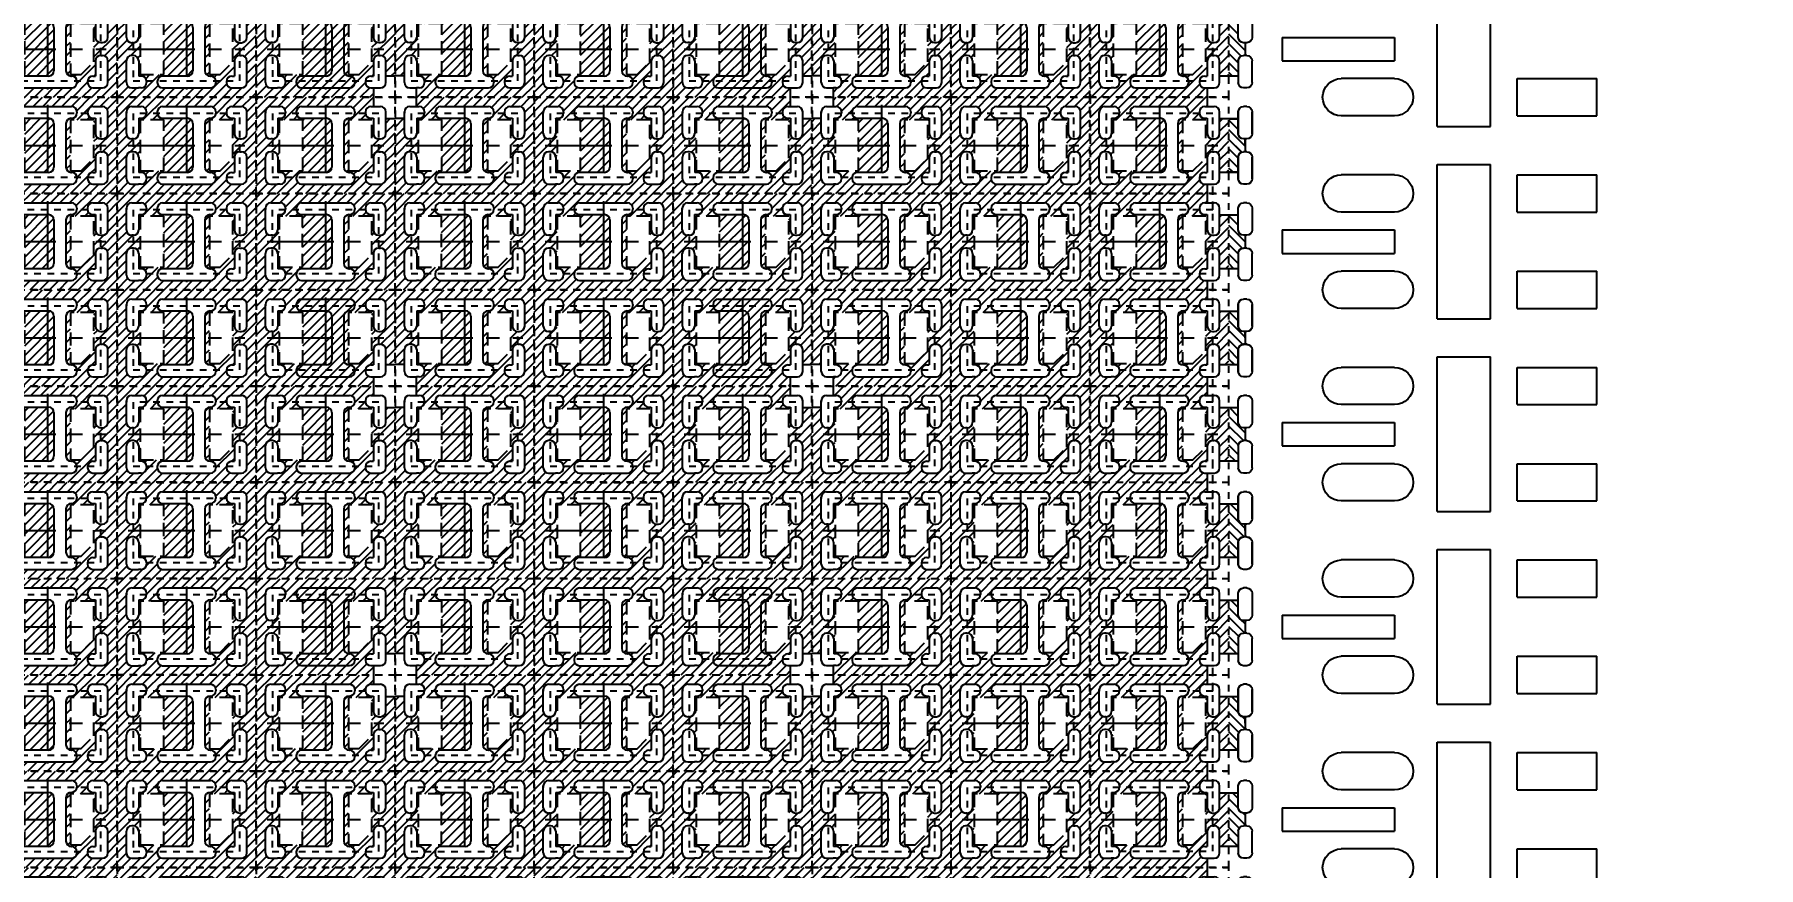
# Model space of a CAD drawing. Extents: x -1061 to -782, y -21 to 162.
# Drawn here: x -984.2 to -958.3, y 59.78 to 72.3 of the extents above; entities that cross this region are included whole.
import ezdxf

# ---------------------------------------------------------------- set-up
doc = ezdxf.new("R2010")
doc.units = 0
doc.header["$LTSCALE"] = 0.5
for name, pattern in [('CENTER', [2, 1.25, -0.25, 0.25, -0.25]), ('HIDDEN', [0.375, 0.25, -0.125]), ('HIDDEN2', [0.1875, 0.125, -0.0625])]:
    doc.linetypes.add(name, pattern=pattern)
for name, color, linetype in [('B', 5, 'Continuous'), ('C', 1, 'CENTER'), ('DIM', 7, 'Continuous'), ('H', 4, 'HIDDEN'), ('hatch', 7, 'CENTER'), ('HATCH O-L', 7, 'HIDDEN2'), ('PACKAGE OL', 51, 'HIDDEN2'), ('圖', 7, 'Continuous')]:
    doc.layers.add(name, color=color, linetype=linetype)
doc.styles.get("Standard").update_dxf_attribs({"font": 'ROMANS.SHX'})
doc.dimstyles.new('DIM 1.6$0', dxfattribs={"dimtxt": 1.5, "dimasz": 1.5, "dimexe": 1.5, "dimexo": 1.5, "dimgap": 1.5, "dimtad": 0, "dimdec": 4, "dimlfac": 0.625, "dimzin": 1, "dimdsep": 46, "dimtxsty": 'STANDARD', "dimcen": 1.5, "dimclrd": 256, "dimclre": 256, "dimclrt": 256, "dimadec": 0, "dimazin": 2, "dimtfac": 1, "dimtdec": 4, "dimtmove": 0, "dimatfit": 3, "dimfxl": 1, "dimarcsym": 0})

# ---------------------------------------------------------------- blocks, each defined once
blk = doc.blocks.new('DFN1006-2L VER BAR')
at = {"layer": 'hatch'}
h = blk.add_hatch(dxfattribs=at)
h.set_pattern_fill('ANSI31', color=256, scale=0.02)
h.set_pattern_definition([(45, (1371.827285, -129.640526), (-0.0449012806, 0.0449012806), [])])
h.paths.add_polyline_path([(2.455, 0.53), (2.367, 0.53), (2.367, 0.389, -0.414214), (2.317, 0.339), (2.302, 0.339), (2.302, 0.219), (2.317, 0.219, -0.414214), (2.367, 0.169), (2.367, 0.028), (2.455, 0.028)])
h.paths.add_polyline_path([(2.455, -0.375), (2.367, -0.375), (2.367, -0.516, -0.414214), (2.317, -0.566), (2.302, -0.566), (2.302, -0.686), (2.317, -0.686, -0.414214), (2.367, -0.736), (2.367, -0.877), (2.455, -0.877)])
h.paths.add_polyline_path([(2.455, -1.28), (2.367, -1.28), (2.367, -1.421, -0.414214), (2.317, -1.471), (2.302, -1.471), (2.302, -1.591), (2.317, -1.591, -0.414214), (2.367, -1.641), (2.367, -1.781), (2.455, -1.781)])
at = {"layer": 'B'}
for p, q in [((2.237, 0.594), (2.237, 0.389)), ((2.287, 0.644), (2.317, 0.644)), ((2.367, 0.594), (2.367, 0.389)), ((2.287, 0.339), (2.317, 0.339)), ((2.302, 0.279), (2.302, 0.339)), ((2.237, 0.169), (2.237, -0.036)), ((2.287, 0.219), (2.317, 0.219)), ((2.367, 0.169), (2.367, -0.036)), ((-0.25, 0.002), (-1, 0.002)), ((-1, -0.348), (-1, 0.002)), ((-0.25, -0.348), (-0.25, 0.002)), ((0, -1.352), (0, 0.1)), ((0.5, 0.1), (0, 0.1)), ((0.5, -1.352), (0.5, 0.1)), ((0.9, 0.002), (1.4, 0.002)), ((2.287, -0.086), (2.317, -0.086)), ((2.237, -0.311), (2.237, -0.516)), ((2.287, -0.261), (2.317, -0.261)), ((2.367, -0.516), (2.367, -0.311)), ((-0.25, -0.348), (-1, -0.348)), ((0.9, -0.348), (1.4, -0.348)), ((1.955, -0.516), (0.9, -0.516)), ((0.9, -0.516), (0.9, -0.736)), ((1.955, -0.516), (1.955, -0.736)), ((2.287, -0.566), (2.317, -0.566)), ((1.955, -0.736), (0.9, -0.736)), ((2.237, -0.941), (2.237, -0.736)), ((2.287, -0.686), (2.317, -0.686)), ((2.367, -0.736), (2.367, -0.941)), ((-1, -1.253), (-1, -0.903)), ((-0.25, -0.903), (-1, -0.903)), ((-0.25, -1.253), (-0.25, -0.903)), ((0.9, -0.903), (1.4, -0.903)), ((2.287, -0.991), (2.317, -0.991)), ((-0.25, -1.253), (-1, -1.253)), ((0.9, -1.253), (1.4, -1.253)), ((2.237, -1.421), (2.237, -1.216)), ((2.287, -1.166), (2.317, -1.166)), ((2.367, -1.421), (2.367, -1.216)), ((0.5, -1.352), (0, -1.352)), ((2.287, -1.471), (2.317, -1.471)), ((2.287, -1.591), (2.317, -1.591)), ((2.237, -1.846), (2.237, -1.641)), ((2.367, -1.846), (2.367, -1.641)), ((2.287, -1.896), (2.317, -1.896))]:
    blk.add_line(p, q, dxfattribs=at)
for centre, radius, start, end in [((2.287, 0.594), 0.05, 90, 180), ((2.317, 0.594), 0.05, 0, 90), ((2.317, 0.594), 0.05, 0, 90), ((2.287, 0.389), 0.05, 180, 270), ((2.317, 0.389), 0.05, 270, 0), ((2.287, 0.169), 0.05, 90, 180), ((2.317, 0.169), 0.05, 0, 90), ((0.9, -0.173), 0.175, 90, 270), ((1.4, -0.173), 0.175, 270, 90), ((2.287, -0.036), 0.05, 180, 270), ((2.317, -0.036), 0.05, 270, 0), ((2.287, -0.311), 0.05, 90, 180), ((2.317, -0.311), 0.05, 0, 90), ((2.287, -0.516), 0.05, 180, 270), ((2.317, -0.516), 0.05, 270, 0), ((2.287, -0.736), 0.05, 90, 180), ((2.317, -0.736), 0.05, 0, 90), ((0.9, -1.078), 0.175, 90, 270), ((1.4, -1.078), 0.175, 270, 90), ((2.287, -0.941), 0.05, 180, 270), ((2.317, -0.941), 0.05, 270, 0), ((2.287, -1.216), 0.05, 90, 180), ((2.317, -1.216), 0.05, 0, 90), ((2.287, -1.421), 0.05, 180, 270), ((2.317, -1.421), 0.05, 270, 0), ((2.287, -1.641), 0.05, 90, 180), ((2.317, -1.641), 0.05, 0, 90), ((2.287, -1.846), 0.05, 180, 270), ((2.317, -1.846), 0.05, 270, 0), ((2.317, -1.846), 0.05, 270, 0)]:
    blk.add_arc(centre, radius, start, end, dxfattribs=at)
at = {"layer": 'H'}
for p, q in [((2.455, 0.53), (2.367, 0.53)), ((2.302, 0.339), (2.302, 0.219)), ((2.455, 0.028), (2.367, 0.028)), ((2.455, -0.375), (2.367, -0.375)), ((2.302, -0.566), (2.302, -0.686)), ((2.455, -0.877), (2.367, -0.877)), ((2.455, -1.28), (2.367, -1.28)), ((2.302, -1.471), (2.302, -1.591)), ((2.455, -1.781), (2.367, -1.781))]:
    blk.add_line(p, q, dxfattribs=at)
blk = doc.blocks.new('*D15')
at = {"layer": 'Defpoints', "color": 0, "transparency": 16777216}
for p in [(439.017, -847.986), (440.617, -847.986), (440.617, -853.795)]:
    blk.add_point(p, dxfattribs=at)
at = {"layer": 'DIM', "lineweight": -2, "transparency": 16777216}
for p, q in [((439.017, -849.486), (439.017, -855.295)), ((440.617, -849.486), (440.617, -855.295)), ((437.517, -853.795), (436.017, -853.795)), ((439.017, -853.795), (440.617, -853.795)), ((442.117, -853.795), (443.617, -853.795))]:
    blk.add_line(p, q, dxfattribs=at)
at = {"layer": 'DIM', "transparency": 16777216}
for points in [[(437.517, -853.545), (437.517, -854.045), (439.017, -853.795)], [(442.117, -853.545), (442.117, -854.045), (440.617, -853.795)]]:
    blk.add_solid(points, dxfattribs=at)
at = {"layer": 'DIM', "transparency": 16777216, "insert": (448.01, -853.795), "char_height": 1.5, "attachment_point": 5}
blk.add_mtext('1.000', dxfattribs=at)
blk = doc.blocks.new('DFN1006-2L PACKAGE')
at = {"layer": 'hatch'}
h = blk.add_hatch(dxfattribs=at)
h.set_pattern_fill('ANSI31', color=256, scale=0.02)
h.set_pattern_definition([(45, (528.53349, -41.65396), (-0.0449012806, 0.0449012806), [])])
h.paths.add_polyline_path([(1.205, 0.102), (-0.1, 0.102), (-0.1, -0.803), (1.205, -0.803)])
h.paths.add_polyline_path([(0.037, -0.411), (0.053, -0.411, -0.414214), (0.103, -0.461), (0.103, -0.605), (0.127, -0.605, -0.414214), (0.177, -0.655), (0.177, -0.666, -0.414214), (0.127, -0.716), (0.1, -0.716), (0.037, -0.716, -0.414214), (-0.013, -0.666), (-0.013, -0.461, -0.414214)], flags=16)
h.paths.add_polyline_path([(-0.013, -0.241), (-0.013, -0.036, -0.414214), (0.037, 0.014), (0.127, 0.014, -0.414214), (0.177, -0.036), (0.177, -0.047, -0.414214), (0.127, -0.097), (0.103, -0.097), (0.103, -0.241, -0.414214), (0.053, -0.291), (0.037, -0.291, -0.414214)], flags=16)
h.paths.add_polyline_path([(0.117, -0.111), (0.337, -0.111), (0.337, -0.591), (0.117, -0.591)], flags=16)
h.paths.add_polyline_path([(0.327, -0.605), (0.561, -0.605, 0.414214), (0.611, -0.555), (0.611, -0.147, 0.414214), (0.561, -0.097), (0.327, -0.097, -0.414214), (0.277, -0.047), (0.277, -0.036, -0.414214), (0.327, 0.014), (0.777, 0.014, -0.414214), (0.827, -0.036), (0.827, -0.047, -0.414214), (0.777, -0.097), (0.774, -0.097, 0.414214), (0.724, -0.147), (0.724, -0.555, 0.423299), (0.776, -0.605, -0.423025), (0.827, -0.655), (0.827, -0.666, -0.414214), (0.777, -0.716), (0.327, -0.716, -0.414214), (0.277, -0.666), (0.277, -0.655, -0.414214)], flags=16)
h.paths.add_polyline_path([(0.767, -0.111), (0.987, -0.111), (0.987, -0.471), (0.867, -0.591), (0.767, -0.591)], flags=16)
h.paths.add_polyline_path([(0.977, -0.605), (1.001, -0.605), (1.001, -0.461, -0.414214), (1.051, -0.411), (1.067, -0.411, -0.414214), (1.117, -0.461), (1.117, -0.666, -0.414214), (1.067, -0.716), (1.005, -0.716), (0.977, -0.716, -0.414214), (0.927, -0.666), (0.927, -0.655, -0.414214)], flags=16)
h.paths.add_polyline_path([(0.927, -0.047), (0.927, -0.036, -0.414214), (0.977, 0.014), (1.067, 0.014, -0.414214), (1.117, -0.036), (1.117, -0.241, -0.414214), (1.067, -0.291), (1.051, -0.291, -0.414214), (1.001, -0.241), (1.001, -0.097), (0.977, -0.097, -0.414214)], flags=16)
at = {"layer": 'B'}
for p, q in [((0.037, 0.014), (0.127, 0.014)), ((0.327, 0.014), (0.777, 0.014)), ((0.977, 0.014), (1.067, 0.014)), ((-0.013, -0.241), (-0.013, -0.036)), ((-0.013, -0.036), (-0.013, -0.05)), ((0.103, -0.097), (0.103, -0.241)), ((0.103, -0.097), (0.127, -0.097)), ((0.177, -0.036), (0.177, -0.047)), ((0.277, -0.036), (0.277, -0.047)), ((0.327, -0.097), (0.561, -0.097)), ((0.611, -0.147), (0.611, -0.555)), ((0.724, -0.147), (0.724, -0.555)), ((0.774, -0.097), (0.777, -0.097)), ((0.827, -0.036), (0.827, -0.047)), ((0.927, -0.036), (0.927, -0.047)), ((0.977, -0.097), (1.001, -0.097)), ((1.001, -0.097), (1.001, -0.241)), ((1.117, -0.241), (1.117, -0.036)), ((0.053, -0.291), (0.037, -0.291)), ((0.052, -0.291), (0.052, -0.291)), ((1.051, -0.291), (1.067, -0.291)), ((1.052, -0.291), (1.052, -0.291)), ((-0.013, -0.666), (-0.013, -0.461)), ((0.053, -0.411), (0.037, -0.411)), ((0.052, -0.411), (0.052, -0.411)), ((0.103, -0.461), (0.103, -0.605)), ((1.001, -0.461), (1.001, -0.605)), ((1.051, -0.411), (1.067, -0.411)), ((1.052, -0.411), (1.052, -0.411)), ((1.117, -0.666), (1.117, -0.461)), ((0.127, -0.605), (0.103, -0.605)), ((0.561, -0.605), (0.327, -0.605)), ((0.774, -0.605), (0.777, -0.605)), ((0.977, -0.605), (1.001, -0.605)), ((0.037, -0.716), (0.1, -0.716)), ((0.127, -0.716), (0.1, -0.716)), ((0.177, -0.655), (0.177, -0.666)), ((0.277, -0.655), (0.277, -0.666)), ((0.327, -0.716), (0.777, -0.716)), ((0.827, -0.655), (0.827, -0.666)), ((0.927, -0.655), (0.927, -0.666)), ((0.977, -0.716), (1.005, -0.716)), ((1.005, -0.716), (1.067, -0.716))]:
    blk.add_line(p, q, dxfattribs=at)
for centre, start, end in [((0.037, -0.036), 90, 180), ((0.127, -0.036), 0, 90), ((0.327, -0.036), 90, 180), ((0.777, -0.036), 0, 90), ((0.977, -0.036), 90, 180), ((1.067, -0.036), 0, 90), ((0.127, -0.047), 270, 0), ((0.327, -0.047), 180, 270), ((0.561, -0.147), 0, 90), ((0.774, -0.147), 90, 180), ((0.777, -0.047), 270, 0), ((0.977, -0.047), 180, 270), ((0.037, -0.241), 180, 270), ((0.053, -0.241), 270, 0), ((1.051, -0.241), 180, 270), ((1.067, -0.241), 270, 0), ((0.037, -0.461), 90, 180), ((0.053, -0.461), 0, 90), ((1.051, -0.461), 90, 180), ((1.067, -0.461), 0, 90), ((0.127, -0.655), 0, 90), ((0.327, -0.655), 90, 180), ((0.561, -0.555), 270, 0), ((0.774, -0.555), 180, 270), ((0.777, -0.655), 0, 90), ((0.977, -0.655), 90, 180), ((0.037, -0.666), 180, 270), ((0.127, -0.666), 270, 0), ((0.327, -0.666), 180, 270), ((0.777, -0.666), 270, 0), ((0.977, -0.666), 180, 270), ((1.067, -0.666), 270, 0)]:
    blk.add_arc(centre, 0.05, start, end, dxfattribs=at)
at = {"layer": 'C'}
for p, q in [((0.552, 0.029), (0.552, -0.731)), ((0.005, -0.351), (1.1, -0.351))]:
    blk.add_line(p, q, dxfattribs=at)
at = {"layer": 'H'}
for points in [[(0.337, -0.591), (0.337, -0.111), (0.117, -0.111), (0.117, -0.591)], [(0.867, -0.591), (0.987, -0.471), (0.987, -0.111), (0.767, -0.111), (0.767, -0.591)]]:
    blk.add_lwpolyline(points, close=True, dxfattribs=at)
at = {"layer": 'HATCH O-L'}
blk.add_lwpolyline([(-0.1, 0.102), (-0.1, -0.803), (1.205, -0.803), (1.205, 0.102), (-0.1, 0.102)], dxfattribs=at)
at = {"layer": 'PACKAGE OL'}
blk.add_lwpolyline([(1.052, -0.651), (1.052, -0.051), (0.052, -0.051), (0.052, -0.651)], close=True, dxfattribs=at)
blk = doc.blocks.new('2 L-SIDE CROSS REF')
at = {"layer": 'hatch'}
h = blk.add_hatch(dxfattribs=at)
h.set_pattern_fill('ANSI31', color=256, scale=0.02)
h.set_pattern_definition([(45, (579.96456, -36.8985), (-0.0449012806, 0.0449012806), [])])
h.paths.add_polyline_path([(-0.515, -0.06), (-0.499, -0.06, -0.414214), (-0.449, -0.11), (-0.449, -0.254), (-0.425, -0.254, -0.414214), (-0.375, -0.304), (-0.375, -0.315, -0.414214), (-0.425, -0.365), (-0.452, -0.365), (-0.515, -0.365, -0.414214), (-0.565, -0.315), (-0.565, -0.11, -0.414214)], flags=16)
h.paths.add_polyline_path([(-0.565, 0.11), (-0.565, 0.315, -0.414214), (-0.515, 0.365), (-0.425, 0.365, -0.414214), (-0.375, 0.315), (-0.375, 0.304, -0.414214), (-0.425, 0.254), (-0.449, 0.254), (-0.449, 0.11, -0.414214), (-0.499, 0.06), (-0.515, 0.06, -0.414214)], flags=16)
h.paths.add_polyline_path([(-0.435, 0.24), (-0.215, 0.24), (-0.215, -0.24), (-0.435, -0.24)], flags=16)
h.paths.add_polyline_path([(-0.225, -0.254), (0.009, -0.254, 0.414214), (0.059, -0.204), (0.059, 0.204, 0.414214), (0.009, 0.254), (-0.225, 0.254, -0.414214), (-0.275, 0.304), (-0.275, 0.315, -0.414214), (-0.225, 0.365), (0.225, 0.365, -0.414214), (0.275, 0.315), (0.275, 0.304, -0.414214), (0.225, 0.254), (0.222, 0.254, 0.414214), (0.172, 0.204), (0.172, -0.204, 0.423299), (0.224, -0.254, -0.423025), (0.275, -0.304), (0.275, -0.315, -0.414214), (0.225, -0.365), (-0.225, -0.365, -0.414214), (-0.275, -0.315), (-0.275, -0.304, -0.414214)], flags=16)
h.paths.add_polyline_path([(0.215, 0.24), (0.435, 0.24), (0.435, -0.12), (0.315, -0.24), (0.215, -0.24)], flags=16)
h.paths.add_polyline_path([(0.425, -0.254), (0.449, -0.254), (0.449, -0.11, -0.414214), (0.499, -0.06), (0.515, -0.06, -0.414214), (0.565, -0.11), (0.565, -0.315, -0.414214), (0.515, -0.365), (0.452, -0.365), (0.425, -0.365, -0.414214), (0.375, -0.315), (0.375, -0.304, -0.414214)], flags=16)
h.paths.add_polyline_path([(0.452, -0.452), (0.452, -0.365), (0.515, -0.365, 0.414214), (0.565, -0.315), (0.565, -0.251), (0.652, -0.251), (0.652, 0.251), (0.565, 0.251), (0.565, 0.11, -0.414214), (0.515, 0.06), (0.499, 0.06, -0.414214), (0.449, 0.11), (0.449, 0.254), (0.425, 0.254, -0.414214), (0.375, 0.304), (0.375, 0.315, -0.414214), (0.425, 0.365), (0.452, 0.365), (0.452, 0.452), (-0.652, 0.452), (-0.652, -0.452)])
at = {"layer": 'B'}
for p, q in [((-0.515, 0.365), (-0.425, 0.365)), ((-0.225, 0.365), (0.225, 0.365)), ((0.425, 0.365), (0.515, 0.365)), ((-0.565, 0.11), (-0.565, 0.315)), ((-0.565, 0.315), (-0.565, 0.301)), ((-0.449, 0.254), (-0.449, 0.11)), ((-0.449, 0.254), (-0.425, 0.254)), ((-0.375, 0.315), (-0.375, 0.304)), ((-0.275, 0.315), (-0.275, 0.304)), ((-0.225, 0.254), (0.009, 0.254)), ((0.059, 0.204), (0.059, -0.204)), ((0.172, 0.204), (0.172, -0.204)), ((0.222, 0.254), (0.225, 0.254)), ((0.275, 0.315), (0.275, 0.304)), ((0.375, 0.315), (0.375, 0.304)), ((0.425, 0.254), (0.449, 0.254)), ((0.449, 0.254), (0.449, 0.11)), ((0.565, 0.11), (0.565, 0.315)), ((-0.499, 0.06), (-0.515, 0.06)), ((-0.5, 0.06), (-0.5, 0.06)), ((0.499, 0.06), (0.515, 0.06)), ((0.5, 0.06), (0.5, 0.06)), ((-0.565, -0.315), (-0.565, -0.11)), ((-0.499, -0.06), (-0.515, -0.06)), ((-0.5, -0.06), (-0.5, -0.06)), ((-0.449, -0.11), (-0.449, -0.254)), ((0.449, -0.11), (0.449, -0.254)), ((0.499, -0.06), (0.515, -0.06)), ((0.5, -0.06), (0.5, -0.06)), ((0.565, -0.315), (0.565, -0.11)), ((-0.425, -0.254), (-0.449, -0.254)), ((-0.375, -0.304), (-0.375, -0.315)), ((-0.275, -0.304), (-0.275, -0.315)), ((0.009, -0.254), (-0.225, -0.254)), ((0.222, -0.254), (0.225, -0.254)), ((0.275, -0.304), (0.275, -0.315)), ((0.375, -0.304), (0.375, -0.315)), ((0.425, -0.254), (0.449, -0.254)), ((-0.515, -0.365), (-0.452, -0.365)), ((-0.425, -0.365), (-0.452, -0.365)), ((-0.225, -0.365), (0.225, -0.365)), ((0.425, -0.365), (0.452, -0.365)), ((0.452, -0.365), (0.515, -0.365))]:
    blk.add_line(p, q, dxfattribs=at)
for centre, start, end in [((-0.515, 0.315), 90, 180), ((-0.425, 0.315), 0, 90), ((-0.225, 0.315), 90, 180), ((0.225, 0.315), 0, 90), ((0.425, 0.315), 90, 180), ((0.515, 0.315), 0, 90), ((-0.425, 0.304), 270, 0), ((-0.225, 0.304), 180, 270), ((0.009, 0.204), 0, 90), ((0.222, 0.204), 90, 180), ((0.225, 0.304), 270, 0), ((0.425, 0.304), 180, 270), ((-0.515, 0.11), 180, 270), ((-0.499, 0.11), 270, 0), ((0.499, 0.11), 180, 270), ((0.515, 0.11), 270, 0), ((-0.515, -0.11), 90, 180), ((-0.499, -0.11), 0, 90), ((0.499, -0.11), 90, 180), ((0.515, -0.11), 0, 90), ((-0.515, -0.315), 180, 270), ((-0.425, -0.304), 0, 90), ((-0.425, -0.315), 270, 0), ((-0.225, -0.304), 90, 180), ((-0.225, -0.315), 180, 270), ((0.009, -0.204), 270, 0), ((0.222, -0.204), 180, 270), ((0.225, -0.304), 0, 90), ((0.225, -0.315), 270, 0), ((0.425, -0.304), 90, 180), ((0.425, -0.315), 180, 270), ((0.515, -0.315), 270, 0)]:
    blk.add_arc(centre, 0.05, start, end, dxfattribs=at)
at = {"layer": 'C'}
for p, q in [((0, 0.38), (0, -0.38)), ((-0.548, 0), (0.548, 0))]:
    blk.add_line(p, q, dxfattribs=at)
at = {"layer": 'H', "color": 6}
for p, q in [((0.452, 0.365), (0.452, 0.452)), ((0.565, 0.251), (0.652, 0.251)), ((0.565, -0.251), (0.652, -0.251)), ((0.452, -0.452), (0.452, -0.365))]:
    blk.add_line(p, q, dxfattribs=at)
at = {"layer": 'H'}
for points in [[(-0.215, -0.24), (-0.215, 0.24), (-0.435, 0.24), (-0.435, -0.24)], [(0.315, -0.24), (0.435, -0.12), (0.435, 0.24), (0.215, 0.24), (0.215, -0.24)]]:
    blk.add_lwpolyline(points, close=True, dxfattribs=at)
at = {"layer": 'HATCH O-L'}
blk.add_lwpolyline([(-0.652, 0.452), (-0.652, -0.452), (0.652, -0.452), (0.652, 0.452), (-0.652, 0.452)], dxfattribs=at)
at = {"layer": 'PACKAGE OL'}
blk.add_lwpolyline([(0.5, -0.3), (0.5, 0.3), (-0.5, 0.3), (-0.5, -0.3)], close=True, dxfattribs=at)
blk = doc.blocks.new('LOWER CROSS REF')
at = {"layer": 'hatch'}
h = blk.add_hatch(dxfattribs=at)
h.set_pattern_fill('ANSI31', color=256, scale=0.02)
h.set_pattern_definition([(45, (581.53627, -39.14559), (-0.0449012806, 0.0449012806), [])])
h.paths.add_polyline_path([(0.652, -0.452), (0.652, 0.452), (-0.652, 0.452), (-0.652, -0.251), (-0.565, -0.251), (-0.565, -0.11, -0.414214), (-0.515, -0.06), (-0.499, -0.06, -0.414214), (-0.449, -0.11), (-0.449, -0.254), (-0.425, -0.254, -0.414214), (-0.375, -0.304), (-0.375, -0.315, -0.414214), (-0.425, -0.365), (-0.452, -0.365), (-0.452, -0.452)])
h.paths.add_polyline_path([(-0.275, -0.315), (-0.275, -0.304, -0.414214), (-0.225, -0.254), (0.009, -0.254, 0.414214), (0.059, -0.204), (0.059, 0.204, 0.414214), (0.009, 0.254), (-0.225, 0.254, -0.414214), (-0.275, 0.304), (-0.275, 0.315, -0.414214), (-0.225, 0.365), (0.225, 0.365, -0.414214), (0.275, 0.315), (0.275, 0.304, -0.414214), (0.225, 0.254), (0.222, 0.254, 0.414214), (0.172, 0.204), (0.172, -0.204, 0.414214), (0.222, -0.254), (0.225, -0.254, -0.414214), (0.275, -0.304), (0.275, -0.315, -0.414214), (0.225, -0.365), (-0.225, -0.365, -0.414214)], flags=16)
h.paths.add_polyline_path([(-0.435, -0.24), (-0.435, 0.24), (-0.215, 0.24), (-0.215, -0.24)], flags=16)
h.paths.add_polyline_path([(-0.499, 0.06), (-0.515, 0.06, -0.414214), (-0.565, 0.11), (-0.565, 0.315, -0.414214), (-0.515, 0.365), (-0.425, 0.365, -0.414214), (-0.375, 0.315), (-0.375, 0.304, -0.414214), (-0.425, 0.254), (-0.449, 0.254), (-0.449, 0.11, -0.414214)], flags=16)
h.paths.add_polyline_path([(0.215, -0.24), (0.215, 0.24), (0.435, 0.24), (0.435, -0.12), (0.315, -0.24)], flags=16)
h.paths.add_polyline_path([(0.375, -0.315), (0.375, -0.304, -0.414214), (0.425, -0.254), (0.449, -0.254), (0.449, -0.11, -0.414214), (0.499, -0.06), (0.515, -0.06, -0.414214), (0.565, -0.11), (0.565, -0.315, -0.414214), (0.515, -0.365), (0.452, -0.365), (0.425, -0.365, -0.414214)], flags=16)
h.paths.add_polyline_path([(0.449, 0.11), (0.449, 0.254), (0.425, 0.254, -0.414214), (0.375, 0.304), (0.375, 0.315, -0.414214), (0.425, 0.365), (0.515, 0.365, -0.414214), (0.565, 0.315), (0.565, 0.11, -0.414214), (0.515, 0.06), (0.499, 0.06, -0.414214)], flags=16)
at = {"layer": 'B'}
for p, q in [((-0.515, 0.365), (-0.425, 0.365)), ((-0.225, 0.365), (0.225, 0.365)), ((0.425, 0.365), (0.515, 0.365)), ((-0.565, 0.11), (-0.565, 0.315)), ((-0.565, 0.315), (-0.565, 0.301)), ((-0.449, 0.254), (-0.449, 0.11)), ((-0.449, 0.254), (-0.425, 0.254)), ((-0.375, 0.315), (-0.375, 0.304)), ((-0.275, 0.315), (-0.275, 0.304)), ((-0.225, 0.254), (0.009, 0.254)), ((0.059, 0.204), (0.059, -0.204)), ((0.172, 0.204), (0.172, -0.204)), ((0.222, 0.254), (0.225, 0.254)), ((0.275, 0.315), (0.275, 0.304)), ((0.375, 0.315), (0.375, 0.304)), ((0.425, 0.254), (0.449, 0.254)), ((0.449, 0.254), (0.449, 0.11)), ((0.565, 0.11), (0.565, 0.315)), ((-0.499, 0.06), (-0.515, 0.06)), ((-0.5, 0.06), (-0.5, 0.06)), ((0.499, 0.06), (0.515, 0.06)), ((0.5, 0.06), (0.5, 0.06)), ((-0.565, -0.315), (-0.565, -0.11)), ((-0.499, -0.06), (-0.515, -0.06)), ((-0.5, -0.06), (-0.5, -0.06)), ((-0.449, -0.11), (-0.449, -0.254)), ((0.449, -0.11), (0.449, -0.254)), ((0.499, -0.06), (0.515, -0.06)), ((0.5, -0.06), (0.5, -0.06)), ((0.565, -0.315), (0.565, -0.11)), ((-0.425, -0.254), (-0.449, -0.254)), ((-0.375, -0.304), (-0.375, -0.315)), ((-0.275, -0.304), (-0.275, -0.315)), ((0.009, -0.254), (-0.225, -0.254)), ((0.222, -0.254), (0.225, -0.254)), ((0.275, -0.304), (0.275, -0.315)), ((0.375, -0.304), (0.375, -0.315)), ((0.425, -0.254), (0.449, -0.254)), ((-0.515, -0.365), (-0.452, -0.365)), ((-0.425, -0.365), (-0.452, -0.365)), ((-0.225, -0.365), (0.225, -0.365)), ((0.425, -0.365), (0.452, -0.365)), ((0.452, -0.365), (0.515, -0.365))]:
    blk.add_line(p, q, dxfattribs=at)
for centre, start, end in [((-0.515, 0.315), 90, 180), ((-0.425, 0.315), 0, 90), ((-0.225, 0.315), 90, 180), ((0.225, 0.315), 0, 90), ((0.425, 0.315), 90, 180), ((0.515, 0.315), 0, 90), ((-0.425, 0.304), 270, 0), ((-0.225, 0.304), 180, 270), ((0.009, 0.204), 0, 90), ((0.222, 0.204), 90, 180), ((0.225, 0.304), 270, 0), ((0.425, 0.304), 180, 270), ((-0.515, 0.11), 180, 270), ((-0.499, 0.11), 270, 0), ((0.499, 0.11), 180, 270), ((0.515, 0.11), 270, 0), ((-0.515, -0.11), 90, 180), ((-0.499, -0.11), 0, 90), ((0.499, -0.11), 90, 180), ((0.515, -0.11), 0, 90), ((-0.515, -0.315), 180, 270), ((-0.425, -0.304), 0, 90), ((-0.425, -0.315), 270, 0), ((-0.225, -0.304), 90, 180), ((-0.225, -0.315), 180, 270), ((0.009, -0.204), 270, 0), ((0.222, -0.204), 180, 270), ((0.225, -0.304), 0, 90), ((0.225, -0.315), 270, 0), ((0.425, -0.304), 90, 180), ((0.425, -0.315), 180, 270), ((0.515, -0.315), 270, 0)]:
    blk.add_arc(centre, 0.05, start, end, dxfattribs=at)
at = {"layer": 'C'}
for p, q in [((0, 0.38), (0, -0.38)), ((-0.548, 0), (0.548, 0))]:
    blk.add_line(p, q, dxfattribs=at)
at = {"layer": 'H', "color": 6}
for p, q in [((-0.565, -0.251), (-0.652, -0.251)), ((-0.452, -0.452), (-0.452, -0.365))]:
    blk.add_line(p, q, dxfattribs=at)
at = {"layer": 'H'}
for points in [[(-0.215, -0.24), (-0.215, 0.24), (-0.435, 0.24), (-0.435, -0.24)], [(0.315, -0.24), (0.435, -0.12), (0.435, 0.24), (0.215, 0.24), (0.215, -0.24)]]:
    blk.add_lwpolyline(points, close=True, dxfattribs=at)
at = {"layer": 'HATCH O-L'}
blk.add_lwpolyline([(-0.652, 0.452), (-0.652, -0.452), (0.652, -0.452), (0.652, 0.452), (-0.652, 0.452)], dxfattribs=at)
at = {"layer": 'PACKAGE OL'}
blk.add_lwpolyline([(0.5, -0.3), (0.5, 0.3), (-0.5, 0.3), (-0.5, -0.3)], close=True, dxfattribs=at)
blk = doc.blocks.new('UPPER LEFT CROSS')
at = {"layer": 'hatch'}
h = blk.add_hatch(dxfattribs=at)
h.set_pattern_fill('ANSI31', color=256, scale=0.02)
h.set_pattern_definition([(45, (581.53627, -40.20884), (-0.0449012806, 0.0449012806), [])])
h.paths.add_polyline_path([(-0.452, 0.452), (-0.452, 0.365), (-0.425, 0.365, -0.414214), (-0.375, 0.315), (-0.375, 0.304, -0.414214), (-0.425, 0.254), (-0.449, 0.254), (-0.449, 0.11, -0.414214), (-0.499, 0.06), (-0.515, 0.06, -0.414214), (-0.565, 0.11), (-0.565, 0.251), (-0.652, 0.251), (-0.652, -0.452), (0.652, -0.452), (0.652, 0.452)])
h.paths.add_polyline_path([(-0.225, 0.365), (0.225, 0.365, -0.414214), (0.275, 0.315), (0.275, 0.304, -0.414214), (0.225, 0.254), (0.222, 0.254, 0.414214), (0.172, 0.204), (0.172, -0.204, 0.423299), (0.224, -0.254, -0.423025), (0.275, -0.304), (0.275, -0.315, -0.414214), (0.225, -0.365), (-0.225, -0.365, -0.414214), (-0.275, -0.315), (-0.275, -0.304, -0.414214), (-0.225, -0.254), (0.009, -0.254, 0.414214), (0.059, -0.204), (0.059, 0.204, 0.414214), (0.009, 0.254), (-0.225, 0.254, -0.414214), (-0.275, 0.304), (-0.275, 0.315, -0.414214)], flags=16)
h.paths.add_polyline_path([(-0.215, 0.24), (-0.215, -0.24), (-0.435, -0.24), (-0.435, 0.24)], flags=16)
h.paths.add_polyline_path([(-0.449, -0.11), (-0.449, -0.254), (-0.425, -0.254, -0.414214), (-0.375, -0.304), (-0.375, -0.315, -0.414214), (-0.425, -0.365), (-0.452, -0.365), (-0.515, -0.365, -0.414214), (-0.565, -0.315), (-0.565, -0.11, -0.414214), (-0.515, -0.06), (-0.499, -0.06, -0.414214)], flags=16)
h.paths.add_polyline_path([(0.215, 0.24), (0.435, 0.24), (0.435, -0.12), (0.315, -0.24), (0.215, -0.24)], flags=16)
h.paths.add_polyline_path([(0.425, 0.365), (0.515, 0.365, -0.414214), (0.565, 0.315), (0.565, 0.11, -0.414214), (0.515, 0.06), (0.499, 0.06, -0.414214), (0.449, 0.11), (0.449, 0.254), (0.425, 0.254, -0.414214), (0.375, 0.304), (0.375, 0.315, -0.414214)], flags=16)
h.paths.add_polyline_path([(0.499, -0.06), (0.515, -0.06, -0.414214), (0.565, -0.11), (0.565, -0.315, -0.414214), (0.515, -0.365), (0.452, -0.365), (0.425, -0.365, -0.414214), (0.375, -0.315), (0.375, -0.304, -0.414214), (0.425, -0.254), (0.449, -0.254), (0.449, -0.11, -0.414214)], flags=16)
at = {"layer": 'B'}
for p, q in [((-0.515, 0.365), (-0.425, 0.365)), ((-0.225, 0.365), (0.225, 0.365)), ((0.425, 0.365), (0.515, 0.365)), ((-0.565, 0.11), (-0.565, 0.315)), ((-0.565, 0.315), (-0.565, 0.301)), ((-0.449, 0.254), (-0.449, 0.11)), ((-0.449, 0.254), (-0.425, 0.254)), ((-0.375, 0.315), (-0.375, 0.304)), ((-0.275, 0.315), (-0.275, 0.304)), ((-0.225, 0.254), (0.009, 0.254)), ((0.059, 0.204), (0.059, -0.204)), ((0.172, 0.204), (0.172, -0.204)), ((0.222, 0.254), (0.225, 0.254)), ((0.275, 0.315), (0.275, 0.304)), ((0.375, 0.315), (0.375, 0.304)), ((0.425, 0.254), (0.449, 0.254)), ((0.449, 0.254), (0.449, 0.11)), ((0.565, 0.11), (0.565, 0.315)), ((-0.499, 0.06), (-0.515, 0.06)), ((-0.5, 0.06), (-0.5, 0.06)), ((0.499, 0.06), (0.515, 0.06)), ((0.5, 0.06), (0.5, 0.06)), ((-0.565, -0.315), (-0.565, -0.11)), ((-0.499, -0.06), (-0.515, -0.06)), ((-0.5, -0.06), (-0.5, -0.06)), ((-0.449, -0.11), (-0.449, -0.254)), ((0.449, -0.11), (0.449, -0.254)), ((0.499, -0.06), (0.515, -0.06)), ((0.5, -0.06), (0.5, -0.06)), ((0.565, -0.315), (0.565, -0.11)), ((-0.425, -0.254), (-0.449, -0.254)), ((-0.375, -0.304), (-0.375, -0.315)), ((-0.275, -0.304), (-0.275, -0.315)), ((0.009, -0.254), (-0.225, -0.254)), ((0.222, -0.254), (0.225, -0.254)), ((0.275, -0.304), (0.275, -0.315)), ((0.375, -0.304), (0.375, -0.315)), ((0.425, -0.254), (0.449, -0.254)), ((-0.515, -0.365), (-0.452, -0.365)), ((-0.425, -0.365), (-0.452, -0.365)), ((-0.225, -0.365), (0.225, -0.365)), ((0.425, -0.365), (0.452, -0.365)), ((0.452, -0.365), (0.515, -0.365))]:
    blk.add_line(p, q, dxfattribs=at)
for centre, start, end in [((-0.515, 0.315), 90, 180), ((-0.425, 0.315), 0, 90), ((-0.225, 0.315), 90, 180), ((0.225, 0.315), 0, 90), ((0.425, 0.315), 90, 180), ((0.515, 0.315), 0, 90), ((-0.425, 0.304), 270, 0), ((-0.225, 0.304), 180, 270), ((0.009, 0.204), 0, 90), ((0.222, 0.204), 90, 180), ((0.225, 0.304), 270, 0), ((0.425, 0.304), 180, 270), ((-0.515, 0.11), 180, 270), ((-0.499, 0.11), 270, 0), ((0.499, 0.11), 180, 270), ((0.515, 0.11), 270, 0), ((-0.515, -0.11), 90, 180), ((-0.499, -0.11), 0, 90), ((0.499, -0.11), 90, 180), ((0.515, -0.11), 0, 90), ((-0.515, -0.315), 180, 270), ((-0.425, -0.304), 0, 90), ((-0.425, -0.315), 270, 0), ((-0.225, -0.304), 90, 180), ((-0.225, -0.315), 180, 270), ((0.009, -0.204), 270, 0), ((0.222, -0.204), 180, 270), ((0.225, -0.304), 0, 90), ((0.225, -0.315), 270, 0), ((0.425, -0.304), 90, 180), ((0.425, -0.315), 180, 270), ((0.515, -0.315), 270, 0)]:
    blk.add_arc(centre, 0.05, start, end, dxfattribs=at)
at = {"layer": 'C'}
for p, q in [((0, 0.38), (0, -0.38)), ((-0.548, 0), (0.548, 0))]:
    blk.add_line(p, q, dxfattribs=at)
at = {"layer": 'H', "color": 6}
for p, q in [((-0.452, 0.365), (-0.452, 0.452)), ((-0.565, 0.251), (-0.652, 0.251))]:
    blk.add_line(p, q, dxfattribs=at)
at = {"layer": 'H'}
for points in [[(-0.215, -0.24), (-0.215, 0.24), (-0.435, 0.24), (-0.435, -0.24)], [(0.315, -0.24), (0.435, -0.12), (0.435, 0.24), (0.215, 0.24), (0.215, -0.24)]]:
    blk.add_lwpolyline(points, close=True, dxfattribs=at)
at = {"layer": 'HATCH O-L'}
blk.add_lwpolyline([(-0.652, 0.452), (-0.652, -0.452), (0.652, -0.452), (0.652, 0.452), (-0.652, 0.452)], dxfattribs=at)
at = {"layer": 'PACKAGE OL'}
blk.add_lwpolyline([(0.5, -0.3), (0.5, 0.3), (-0.5, 0.3), (-0.5, -0.3)], close=True, dxfattribs=at)
blk = doc.blocks.new('LOWER LEFT CROSS')
at = {"layer": 'hatch'}
h = blk.add_hatch(dxfattribs=at)
h.set_pattern_fill('ANSI31', color=256, scale=0.02)
h.set_pattern_definition([(45, (581.53627, -39.15142), (-0.0449012806, 0.0449012806), [])])
h.paths.add_polyline_path([(-0.215, -0.24), (-0.435, -0.24), (-0.435, 0.24), (-0.215, 0.24)], flags=16)
h.paths.add_polyline_path([(0.215, 0.24), (0.435, 0.24), (0.435, -0.12), (0.315, -0.24), (0.215, -0.24)], flags=16)
h.paths.add_polyline_path([(-0.425, 0.254), (-0.449, 0.254), (-0.449, 0.11, -0.414214), (-0.499, 0.06), (-0.515, 0.06, -0.414214), (-0.565, 0.11), (-0.565, 0.315, -0.414214), (-0.515, 0.365), (-0.425, 0.365, -0.414214), (-0.375, 0.315), (-0.375, 0.304, -0.414214)], flags=16)
h.paths.add_polyline_path([(-0.449, -0.11), (-0.449, -0.254), (-0.425, -0.254, -0.414214), (-0.375, -0.304), (-0.375, -0.315, -0.414214), (-0.425, -0.365), (-0.452, -0.365), (-0.515, -0.365, -0.414214), (-0.565, -0.315), (-0.565, -0.11, -0.414214), (-0.515, -0.06), (-0.499, -0.06, -0.414214)], flags=16)
h.paths.add_polyline_path([(0.375, 0.304), (0.375, 0.315, -0.414214), (0.425, 0.365), (0.515, 0.365, -0.414214), (0.565, 0.315), (0.565, 0.11, -0.414214), (0.515, 0.06), (0.499, 0.06, -0.414214), (0.449, 0.11), (0.449, 0.254), (0.425, 0.254, -0.414214)], flags=16)
h.paths.add_polyline_path([(0.499, -0.06), (0.515, -0.06, -0.414214), (0.565, -0.11), (0.565, -0.315, -0.414214), (0.515, -0.365), (0.452, -0.365), (0.425, -0.365, -0.414214), (0.375, -0.315), (0.375, -0.304, -0.414214), (0.425, -0.254), (0.449, -0.254), (0.449, -0.11, -0.414214)], flags=16)
h.paths.add_polyline_path([(-0.652, 0.452), (-0.652, -0.452), (0.452, -0.452), (0.452, -0.365), (0.515, -0.365, 0.414214), (0.565, -0.315), (0.565, -0.251), (0.652, -0.251), (0.652, 0.452)])
at = {"layer": 'B'}
for p, q in [((-0.515, 0.365), (-0.425, 0.365)), ((-0.225, 0.365), (0.225, 0.365)), ((0.425, 0.365), (0.515, 0.365)), ((-0.565, 0.11), (-0.565, 0.315)), ((-0.565, 0.315), (-0.565, 0.301)), ((-0.449, 0.254), (-0.449, 0.11)), ((-0.449, 0.254), (-0.425, 0.254)), ((-0.375, 0.315), (-0.375, 0.304)), ((-0.275, 0.315), (-0.275, 0.304)), ((-0.225, 0.254), (0.009, 0.254)), ((0.059, 0.204), (0.059, -0.204)), ((0.172, 0.204), (0.172, -0.204)), ((0.222, 0.254), (0.225, 0.254)), ((0.275, 0.315), (0.275, 0.304)), ((0.375, 0.315), (0.375, 0.304)), ((0.425, 0.254), (0.449, 0.254)), ((0.449, 0.254), (0.449, 0.11)), ((0.565, 0.11), (0.565, 0.315)), ((-0.499, 0.06), (-0.515, 0.06)), ((-0.5, 0.06), (-0.5, 0.06)), ((0.499, 0.06), (0.515, 0.06)), ((0.5, 0.06), (0.5, 0.06)), ((-0.565, -0.315), (-0.565, -0.11)), ((-0.499, -0.06), (-0.515, -0.06)), ((-0.5, -0.06), (-0.5, -0.06)), ((-0.449, -0.11), (-0.449, -0.254)), ((0.449, -0.11), (0.449, -0.254)), ((0.499, -0.06), (0.515, -0.06)), ((0.5, -0.06), (0.5, -0.06)), ((0.565, -0.315), (0.565, -0.11)), ((-0.425, -0.254), (-0.449, -0.254)), ((-0.375, -0.304), (-0.375, -0.315)), ((-0.275, -0.304), (-0.275, -0.315)), ((0.009, -0.254), (-0.225, -0.254)), ((0.222, -0.254), (0.225, -0.254)), ((0.275, -0.304), (0.275, -0.315)), ((0.375, -0.304), (0.375, -0.315)), ((0.425, -0.254), (0.449, -0.254)), ((-0.515, -0.365), (-0.452, -0.365)), ((-0.425, -0.365), (-0.452, -0.365)), ((-0.225, -0.365), (0.225, -0.365)), ((0.425, -0.365), (0.452, -0.365)), ((0.452, -0.365), (0.515, -0.365))]:
    blk.add_line(p, q, dxfattribs=at)
for centre, start, end in [((-0.515, 0.315), 90, 180), ((-0.425, 0.315), 0, 90), ((-0.225, 0.315), 90, 180), ((0.225, 0.315), 0, 90), ((0.425, 0.315), 90, 180), ((0.515, 0.315), 0, 90), ((-0.425, 0.304), 270, 0), ((-0.225, 0.304), 180, 270), ((0.009, 0.204), 0, 90), ((0.222, 0.204), 90, 180), ((0.225, 0.304), 270, 0), ((0.425, 0.304), 180, 270), ((-0.515, 0.11), 180, 270), ((-0.499, 0.11), 270, 0), ((0.499, 0.11), 180, 270), ((0.515, 0.11), 270, 0), ((-0.515, -0.11), 90, 180), ((-0.499, -0.11), 0, 90), ((0.499, -0.11), 90, 180), ((0.515, -0.11), 0, 90), ((-0.515, -0.315), 180, 270), ((-0.425, -0.304), 0, 90), ((-0.425, -0.315), 270, 0), ((-0.225, -0.304), 90, 180), ((-0.225, -0.315), 180, 270), ((0.009, -0.204), 270, 0), ((0.222, -0.204), 180, 270), ((0.225, -0.304), 0, 90), ((0.225, -0.315), 270, 0), ((0.425, -0.304), 90, 180), ((0.425, -0.315), 180, 270), ((0.515, -0.315), 270, 0)]:
    blk.add_arc(centre, 0.05, start, end, dxfattribs=at)
at = {"layer": 'C'}
for p, q in [((0, 0.38), (0, -0.38)), ((-0.548, 0), (0.548, 0))]:
    blk.add_line(p, q, dxfattribs=at)
at = {"layer": 'H', "color": 6}
for p, q in [((0.565, -0.251), (0.652, -0.251)), ((0.452, -0.452), (0.452, -0.365))]:
    blk.add_line(p, q, dxfattribs=at)
at = {"layer": 'H'}
for points in [[(-0.215, -0.24), (-0.215, 0.24), (-0.435, 0.24), (-0.435, -0.24)], [(0.315, -0.24), (0.435, -0.12), (0.435, 0.24), (0.215, 0.24), (0.215, -0.24)]]:
    blk.add_lwpolyline(points, close=True, dxfattribs=at)
at = {"layer": 'HATCH O-L'}
blk.add_lwpolyline([(-0.652, 0.452), (-0.652, -0.452), (0.652, -0.452), (0.652, 0.452), (-0.652, 0.452)], dxfattribs=at)
at = {"layer": 'PACKAGE OL'}
blk.add_lwpolyline([(0.5, -0.3), (0.5, 0.3), (-0.5, 0.3), (-0.5, -0.3)], close=True, dxfattribs=at)
blk = doc.blocks.new('UPPER RIGHT CROSS')
at = {"layer": 'hatch'}
h = blk.add_hatch(dxfattribs=at)
h.set_pattern_fill('ANSI31', color=256, scale=0.02)
h.set_pattern_definition([(45, (579.97371, -40.20884), (-0.0449012806, 0.0449012806), [])])
h.paths.add_polyline_path([(-0.652, 0.452), (-0.652, -0.452), (0.652, -0.452), (0.652, 0.251), (0.565, 0.251), (0.565, 0.11, -0.414214), (0.515, 0.06), (0.499, 0.06, -0.414214), (0.449, 0.11), (0.449, 0.254), (0.425, 0.254, -0.414214), (0.375, 0.304), (0.375, 0.315, -0.414214), (0.425, 0.365), (0.452, 0.365), (0.452, 0.452)])
h.paths.add_polyline_path([(-0.375, 0.315), (-0.375, 0.304, -0.414214), (-0.425, 0.254), (-0.449, 0.254), (-0.449, 0.11, -0.414214), (-0.499, 0.06), (-0.515, 0.06, -0.414214), (-0.565, 0.11), (-0.565, 0.315, -0.414214), (-0.515, 0.365), (-0.425, 0.365, -0.414214)], flags=16)
h.paths.add_polyline_path([(-0.225, 0.365), (0.225, 0.365, -0.414214), (0.275, 0.315), (0.275, 0.304, -0.414214), (0.225, 0.254), (0.222, 0.254, 0.414214), (0.172, 0.204), (0.172, -0.204, 0.423299), (0.224, -0.254, -0.423025), (0.275, -0.304), (0.275, -0.315, -0.414214), (0.225, -0.365), (-0.225, -0.365, -0.414214), (-0.275, -0.315), (-0.275, -0.304, -0.414214), (-0.225, -0.254), (0.009, -0.254, 0.414214), (0.059, -0.204), (0.059, 0.204, 0.414214), (0.009, 0.254), (-0.225, 0.254, -0.414214), (-0.275, 0.304), (-0.275, 0.315, -0.414214)], flags=16)
h.paths.add_polyline_path([(-0.215, 0.24), (-0.215, -0.24), (-0.435, -0.24), (-0.435, 0.24)], flags=16)
h.paths.add_polyline_path([(-0.449, -0.11), (-0.449, -0.254), (-0.425, -0.254, -0.414214), (-0.375, -0.304), (-0.375, -0.315, -0.414214), (-0.425, -0.365), (-0.452, -0.365), (-0.515, -0.365, -0.414214), (-0.565, -0.315), (-0.565, -0.11, -0.414214), (-0.515, -0.06), (-0.499, -0.06, -0.414214)], flags=16)
h.paths.add_polyline_path([(0.215, 0.24), (0.435, 0.24), (0.435, -0.12), (0.315, -0.24), (0.215, -0.24)], flags=16)
h.paths.add_polyline_path([(0.499, -0.06), (0.515, -0.06, -0.414214), (0.565, -0.11), (0.565, -0.315, -0.414214), (0.515, -0.365), (0.452, -0.365), (0.425, -0.365, -0.414214), (0.375, -0.315), (0.375, -0.304, -0.414214), (0.425, -0.254), (0.449, -0.254), (0.449, -0.11, -0.414214)], flags=16)
at = {"layer": 'B'}
for p, q in [((-0.515, 0.365), (-0.425, 0.365)), ((-0.225, 0.365), (0.225, 0.365)), ((0.425, 0.365), (0.515, 0.365)), ((-0.565, 0.11), (-0.565, 0.315)), ((-0.565, 0.315), (-0.565, 0.301)), ((-0.449, 0.254), (-0.449, 0.11)), ((-0.449, 0.254), (-0.425, 0.254)), ((-0.375, 0.315), (-0.375, 0.304)), ((-0.275, 0.315), (-0.275, 0.304)), ((-0.225, 0.254), (0.009, 0.254)), ((0.059, 0.204), (0.059, -0.204)), ((0.172, 0.204), (0.172, -0.204)), ((0.222, 0.254), (0.225, 0.254)), ((0.275, 0.315), (0.275, 0.304)), ((0.375, 0.315), (0.375, 0.304)), ((0.425, 0.254), (0.449, 0.254)), ((0.449, 0.254), (0.449, 0.11)), ((0.565, 0.11), (0.565, 0.315)), ((-0.499, 0.06), (-0.515, 0.06)), ((-0.5, 0.06), (-0.5, 0.06)), ((0.499, 0.06), (0.515, 0.06)), ((0.5, 0.06), (0.5, 0.06)), ((-0.565, -0.315), (-0.565, -0.11)), ((-0.499, -0.06), (-0.515, -0.06)), ((-0.5, -0.06), (-0.5, -0.06)), ((-0.449, -0.11), (-0.449, -0.254)), ((0.449, -0.11), (0.449, -0.254)), ((0.499, -0.06), (0.515, -0.06)), ((0.5, -0.06), (0.5, -0.06)), ((0.565, -0.315), (0.565, -0.11)), ((-0.425, -0.254), (-0.449, -0.254)), ((-0.375, -0.304), (-0.375, -0.315)), ((-0.275, -0.304), (-0.275, -0.315)), ((0.009, -0.254), (-0.225, -0.254)), ((0.222, -0.254), (0.225, -0.254)), ((0.275, -0.304), (0.275, -0.315)), ((0.375, -0.304), (0.375, -0.315)), ((0.425, -0.254), (0.449, -0.254)), ((-0.515, -0.365), (-0.452, -0.365)), ((-0.425, -0.365), (-0.452, -0.365)), ((-0.225, -0.365), (0.225, -0.365)), ((0.425, -0.365), (0.452, -0.365)), ((0.452, -0.365), (0.515, -0.365))]:
    blk.add_line(p, q, dxfattribs=at)
for centre, start, end in [((-0.515, 0.315), 90, 180), ((-0.425, 0.315), 0, 90), ((-0.225, 0.315), 90, 180), ((0.225, 0.315), 0, 90), ((0.425, 0.315), 90, 180), ((0.515, 0.315), 0, 90), ((-0.425, 0.304), 270, 0), ((-0.225, 0.304), 180, 270), ((0.009, 0.204), 0, 90), ((0.222, 0.204), 90, 180), ((0.225, 0.304), 270, 0), ((0.425, 0.304), 180, 270), ((-0.515, 0.11), 180, 270), ((-0.499, 0.11), 270, 0), ((0.499, 0.11), 180, 270), ((0.515, 0.11), 270, 0), ((-0.515, -0.11), 90, 180), ((-0.499, -0.11), 0, 90), ((0.499, -0.11), 90, 180), ((0.515, -0.11), 0, 90), ((-0.515, -0.315), 180, 270), ((-0.425, -0.304), 0, 90), ((-0.425, -0.315), 270, 0), ((-0.225, -0.304), 90, 180), ((-0.225, -0.315), 180, 270), ((0.009, -0.204), 270, 0), ((0.222, -0.204), 180, 270), ((0.225, -0.304), 0, 90), ((0.225, -0.315), 270, 0), ((0.425, -0.304), 90, 180), ((0.425, -0.315), 180, 270), ((0.515, -0.315), 270, 0)]:
    blk.add_arc(centre, 0.05, start, end, dxfattribs=at)
at = {"layer": 'C'}
for p, q in [((0, 0.38), (0, -0.38)), ((-0.548, 0), (0.548, 0))]:
    blk.add_line(p, q, dxfattribs=at)
at = {"layer": 'H', "color": 6}
for p, q in [((0.452, 0.365), (0.452, 0.452)), ((0.565, 0.251), (0.652, 0.251))]:
    blk.add_line(p, q, dxfattribs=at)
at = {"layer": 'H'}
for points in [[(-0.215, -0.24), (-0.215, 0.24), (-0.435, 0.24), (-0.435, -0.24)], [(0.315, -0.24), (0.435, -0.12), (0.435, 0.24), (0.215, 0.24), (0.215, -0.24)]]:
    blk.add_lwpolyline(points, close=True, dxfattribs=at)
at = {"layer": 'HATCH O-L'}
blk.add_lwpolyline([(-0.652, 0.452), (-0.652, -0.452), (0.652, -0.452), (0.652, 0.452), (-0.652, 0.452)], dxfattribs=at)
at = {"layer": 'PACKAGE OL'}
blk.add_lwpolyline([(0.5, -0.3), (0.5, 0.3), (-0.5, 0.3), (-0.5, -0.3)], close=True, dxfattribs=at)

msp = doc.modelspace()

# ---------------------------------------------------------------- linework, layer by layer
at = {"layer": 'H'}
for p, q in [((-966.49983, 69.66568), (-966.49983, 70.15336)), ((-966.49983, 69.66568), (-966.49983, 70.15336)), ((-966.49983, 68.218), (-966.49983, 68.70568)), ((-966.49983, 66.77032), (-966.49983, 67.258)), ((-966.49983, 65.32264), (-966.49983, 65.81032)), ((-966.49983, 65.32264), (-966.49983, 65.81032)), ((-966.49983, 65.32264), (-966.49983, 65.81032)), ((-966.49983, 63.87496), (-966.49983, 64.36264)), ((-966.49983, 63.87496), (-966.49983, 64.36264)), ((-966.49983, 62.42728), (-966.49983, 62.91496)), ((-966.49983, 60.9796), (-966.49983, 61.46728)), ((-966.49983, 60.9796), (-966.49983, 61.46728)), ((-966.49983, 60.9796), (-966.49983, 61.46728))]:
    msp.add_line(p, q, dxfattribs=at)

# ---------------------------------------------------------------- block references
at = {"xscale": -1.6, "yscale": 1.6, "zscale": 1.6}
for p in [(-962.32831, 73.08233), (-962.32831, 73.08233), (-962.32831, 70.18697), (-962.32831, 70.18697), (-962.32831, 67.29161), (-962.32831, 67.29161), (-962.32831, 64.39625), (-962.32831, 64.39625), (-962.32831, 61.50089), (-962.32831, 61.50089)]:
    msp.add_blockref('DFN1006-2L VER BAR', p, dxfattribs=at)
at = {"layer": 'hatch', "xscale": 1.6, "yscale": 1.6, "zscale": 1.6}
for name, p in [('LOWER CROSS REF', (-984.00127, 72.08104)), ('LOWER LEFT CROSS', (-979.82591, 72.08104)), ('LOWER CROSS REF', (-977.73823, 72.08104)), ('LOWER LEFT CROSS', (-973.56287, 72.08104)), ('LOWER CROSS REF', (-971.47519, 72.08104)), ('2 L-SIDE CROSS REF', (-967.29983, 72.08104)), ('UPPER LEFT CROSS', (-984.00127, 70.63336)), ('UPPER RIGHT CROSS', (-979.82591, 70.63336)), ('UPPER LEFT CROSS', (-977.73823, 70.63336)), ('UPPER RIGHT CROSS', (-973.56287, 70.63336)), ('UPPER LEFT CROSS', (-971.47519, 70.63336)), ('2 L-SIDE CROSS REF', (-967.29983, 70.63336)), ('2 L-SIDE CROSS REF', (-967.29983, 69.18568)), ('LOWER CROSS REF', (-984.00127, 67.738)), ('LOWER LEFT CROSS', (-979.82591, 67.738)), ('LOWER CROSS REF', (-977.73823, 67.738)), ('LOWER LEFT CROSS', (-973.56287, 67.738)), ('LOWER CROSS REF', (-971.47519, 67.738)), ('2 L-SIDE CROSS REF', (-967.29983, 67.738)), ('UPPER LEFT CROSS', (-984.00127, 66.29032)), ('UPPER RIGHT CROSS', (-979.82591, 66.29032)), ('UPPER LEFT CROSS', (-977.73823, 66.29032)), ('UPPER RIGHT CROSS', (-973.56287, 66.29032)), ('UPPER LEFT CROSS', (-971.47519, 66.29032)), ('2 L-SIDE CROSS REF', (-967.29983, 66.29032)), ('2 L-SIDE CROSS REF', (-967.29983, 64.84264)), ('LOWER CROSS REF', (-984.00127, 63.39496)), ('LOWER LEFT CROSS', (-979.82591, 63.39496)), ('LOWER CROSS REF', (-977.73823, 63.39496)), ('LOWER LEFT CROSS', (-973.56287, 63.39496)), ('LOWER CROSS REF', (-971.47519, 63.39496)), ('2 L-SIDE CROSS REF', (-967.29983, 63.39496)), ('UPPER LEFT CROSS', (-984.00127, 61.94728)), ('UPPER RIGHT CROSS', (-979.82591, 61.94728)), ('UPPER LEFT CROSS', (-977.73823, 61.94728)), ('UPPER RIGHT CROSS', (-973.56287, 61.94728)), ('UPPER LEFT CROSS', (-971.47519, 61.94728)), ('2 L-SIDE CROSS REF', (-967.29983, 61.94728)), ('2 L-SIDE CROSS REF', (-967.29983, 60.4996)), ('LOWER CROSS REF', (-984.00127, 59.05192)), ('LOWER LEFT CROSS', (-979.82591, 59.05192)), ('LOWER CROSS REF', (-977.73823, 59.05192)), ('LOWER LEFT CROSS', (-973.56287, 59.05192)), ('LOWER CROSS REF', (-971.47519, 59.05192)), ('2 L-SIDE CROSS REF', (-967.29983, 59.05192))]:
    msp.add_blockref(name, p, dxfattribs=at)
at = {"layer": '圖', "xscale": 1.6, "yscale": 1.6, "zscale": 1.6}
for p in [(-982.79743, 72.64233), (-976.53439, 72.64233), (-970.27135, 72.64233), (-982.79743, 71.19465), (-976.53439, 71.19465), (-970.27135, 71.19465), (-984.88511, 69.74697), (-982.79743, 69.74697), (-980.70975, 69.74697), (-978.62207, 69.74697), (-976.53439, 69.74697), (-974.44671, 69.74697), (-972.35903, 69.74697), (-970.27135, 69.74697), (-982.79743, 68.29929), (-976.53439, 68.29929), (-970.27135, 68.29929), (-982.79743, 66.85161), (-976.53439, 66.85161), (-970.27135, 66.85161), (-984.88511, 65.40393), (-982.79743, 65.40393), (-980.70975, 65.40393), (-978.62207, 65.40393), (-976.53439, 65.40393), (-974.44671, 65.40393), (-972.35903, 65.40393), (-970.27135, 65.40393), (-982.79743, 63.95625), (-976.53439, 63.95625), (-970.27135, 63.95625), (-982.79743, 62.50857), (-976.53439, 62.50857), (-970.27135, 62.50857), (-984.88511, 61.06089), (-982.79743, 61.06089), (-980.70975, 61.06089), (-978.62207, 61.06089), (-976.53439, 61.06089), (-974.44671, 61.06089), (-972.35903, 61.06089), (-970.27135, 61.06089), (-982.79743, 59.61321), (-976.53439, 59.61321), (-970.27135, 59.61321)]:
    msp.add_blockref('DFN1006-2L PACKAGE', p, dxfattribs=at)

# ---------------------------------------------------------------- dimensions: what is measured, and where the dimension line sits
at = {"layer": 'DIM'}
dim = msp.add_linear_dim(base=(-955.72191, 55.8531), p1=(-957.32191, 61.66248), p2=(-955.72191, 61.66248), dimstyle='DIM 1.6$0', override={"dimdec": 3}, dxfattribs=at)
dim.commit()
dim.dimension.update_dxf_attribs({"geometry": '*D15', "text_midpoint": (-948.32906, 55.8531), "insert": (-1396.33888, 909.64805)})

doc.saveas('drawing.dxf')
